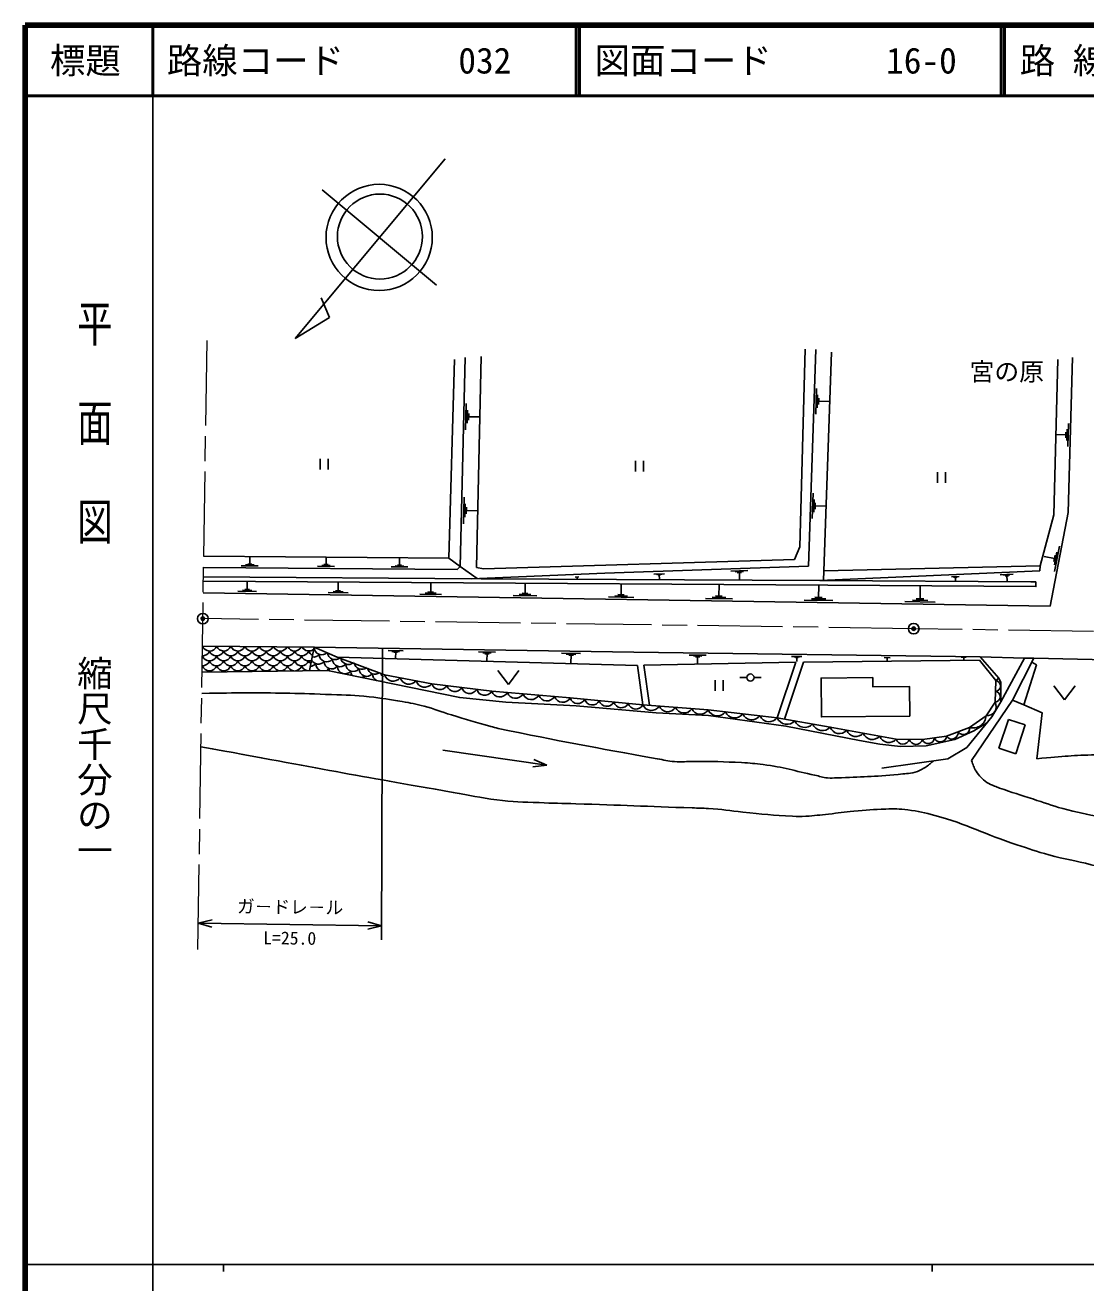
# Model space of a CAD drawing. Units: millimetres, scale not verified. Extents: x 40000 to 680000, y 20000 to 380000.
# Drawn here: x 40000 to 189710, y 202409 to 380000 of the extents above; entities that cross this region are included whole.
import ezdxf
from ezdxf.enums import TextEntityAlignment as Align

# ---------------------------------------------------------------- set-up
doc = ezdxf.new("R2010")
doc.units = ezdxf.units.MM
doc.header["$LTSCALE"] = 1000
doc.header["$PDMODE"] = 32
doc.header["$PDSIZE"] = 500
doc.linetypes.add('CHAIN', pattern=[18.5, 12, -1.5, 3.5, -1.5])
for name, color, linetype, lineweight in [('M-BGD', 7, 'Continuous', 25), ('M-BMK', 2, 'CHAIN', 13), ('M-BMK-SRVR', 3, 'Continuous', 25), ('M-TTL', 2, 'Continuous', 140), ('M-TTL-BAND', 7, 'Continuous', 25), ('M-TTL-LINE', 7, 'Continuous', 50)]:
    doc.layers.add(name, color=color, linetype=linetype, lineweight=lineweight)
doc.layers.add('M-TTL-TXT', color=7, linetype='Continuous')
doc.styles.add('@ＭＳ ゴシック', font='')
doc.styles.add('ＭＳ ゴシック', font='')
doc.styles.get('@ＭＳ ゴシック').set_extended_font_data('@MS Gothic')
doc.styles.get('ＭＳ ゴシック').set_extended_font_data('MS Gothic')

msp = doc.modelspace()

# ---------------------------------------------------------------- linework, layer by layer
at = {"layer": 'M-BGD'}
for p, q in [((99294, 361130), (78123, 335777)), ((98060, 343270), (81940, 356730)), ((82953, 338743), (81757, 341495)), ((78123, 335777), (82953, 338743)), ((150570, 303602), (151577, 334193)), ((99789, 304743), (100622, 332773)), ((102122, 333084), (101406, 303565)), ((103713, 303431), (104345, 333236)), ((152702, 301588), (153790, 333840)), ((151577, 325081), (151697, 328715)), ((151789, 325984), (151849, 327801)), ((151985, 326432), (152015, 327340)), ((152000, 326886), (153454, 326838)), ((102174, 322870), (102264, 326559)), ((102381, 323788), (102426, 325632)), ((102577, 324245), (102599, 325167)), ((102588, 324706), (104064, 324670)), ((187253, 323751), (187162, 320520)), ((186884, 322144), (185592, 322181)), ((186895, 322548), (186873, 321740)), ((187068, 322947), (187023, 321332)), ((81620, 317245), (81620, 318745)), ((82745, 317245), (82745, 318745)), ((126165, 316981), (126165, 318481)), ((127290, 316981), (127290, 318481)), ((168773, 315396), (168773, 316896)), ((169898, 315396), (169898, 316896)), ((101852, 309596), (101944, 313367)), ((151091, 310322), (151210, 313932)), ((151302, 311219), (151361, 313024)), ((151497, 311664), (151527, 312567)), ((102063, 310535), (102109, 312420)), ((102263, 311001), (102286, 311944)), ((102275, 311473), (103783, 311436)), ((151512, 312115), (152956, 312068)), ((185627, 305572), (185281, 303772)), ((185981, 306438), (185288, 302837)), ((72304, 303782), (71105, 303791)), ((72005, 303904), (71406, 303908)), ((71705, 303906), (71713, 304864)), ((83061, 303701), (81867, 303710)), ((82763, 303822), (82166, 303827)), ((82465, 303825), (82472, 304780)), ((93134, 303744), (92540, 303748)), ((92837, 303746), (92844, 304698)), ((185274, 304707), (183834, 304984)), ((185361, 305157), (185187, 304257)), ((72902, 303657), (70506, 303675)), ((83657, 303577), (81269, 303595)), ((94025, 303499), (91646, 303517)), ((93431, 303623), (92241, 303632)), ((101406, 303565), (103783, 301858)), ((117654, 302075), (118136, 302093)), ((117895, 302084), (117904, 301843)), ((128753, 302489), (130220, 302543)), ((129122, 302429), (129856, 302456)), ((129308, 302363), (129675, 302376)), ((129492, 302369), (129514, 301783)), ((139584, 302893), (142012, 302983)), ((140195, 302794), (141409, 302839)), ((140503, 302684), (141110, 302706)), ((140807, 302695), (140843, 301724)), ((183217, 302944), (152178, 301565)), ((152748, 302949), (183241, 303643)), ((170745, 302090), (171841, 302139)), ((171022, 302047), (171569, 302072)), ((171161, 301999), (171435, 302011)), ((171298, 302005), (171317, 301566)), ((177637, 302396), (179452, 302477)), ((178095, 302326), (179002, 302366)), ((178326, 302245), (178779, 302265)), ((178552, 302255), (178585, 301529)), ((183217, 302944), (183241, 303643)), ((71982, 300177), (70680, 300198)), ((71659, 300313), (71008, 300323)), ((71333, 300318), (71349, 301360)), ((84524, 300134), (83814, 300146)), ((84169, 300140), (84187, 301275)), ((97242, 299959), (97261, 301188)), ((110555, 299774), (110576, 301100)), ((124115, 299586), (124137, 301010)), ((137924, 299395), (137948, 300919)), ((151988, 299200), (152014, 300826)), ((166312, 299002), (166339, 300731)), ((72631, 300037), (70027, 300078)), ((85583, 299834), (82746, 299879)), ((84876, 299987), (83458, 300009)), ((98774, 299627), (95700, 299676)), ((98008, 299793), (96471, 299817)), ((97626, 299953), (96857, 299965)), ((112208, 299417), (108893, 299469)), ((111381, 299596), (109724, 299622)), ((110970, 299768), (110141, 299781)), ((125889, 299202), (122329, 299258)), ((125002, 299394), (123222, 299422)), ((124560, 299579), (123670, 299593)), ((139823, 298984), (136013, 299044)), ((138874, 299190), (136969, 299219)), ((138400, 299387), (137448, 299402)), ((154014, 298762), (149949, 298825)), ((153001, 298981), (150969, 299013)), ((152496, 299192), (151480, 299208)), ((168467, 298535), (164143, 298603)), ((167389, 298768), (165227, 298802)), ((166852, 298993), (165771, 299010)), ((65023, 292326), (80792, 292153)), ((80792, 292153), (80129, 288864)), ((90286, 250840), (90417, 292005)), ((91249, 291692), (93361, 291660)), ((91775, 291579), (92832, 291562)), ((92038, 291469), (92566, 291461)), ((92302, 291465), (92289, 290620)), ((103985, 291497), (106403, 291460)), ((104587, 291367), (105797, 291348)), ((115706, 291317), (118406, 291276)), ((84044, 290744), (90713, 288286)), ((104888, 291241), (105493, 291232)), ((105190, 291236), (105175, 290269)), ((116379, 291172), (117729, 291151)), ((116714, 291031), (117389, 291021)), ((117052, 291026), (117035, 289946)), ((126439, 289590), (127185, 284032)), ((127344, 289608), (148793, 290033)), ((127344, 289608), (128102, 283959)), ((133730, 291057), (136098, 291026)), ((134320, 290931), (135504, 290915)), ((134615, 290809), (135207, 290801)), ((134911, 290805), (134898, 289858)), ((148793, 290033), (146155, 282206)), ((149875, 290045), (147172, 282026)), ((148188, 290866), (149632, 290847)), ((148548, 290789), (149270, 290780)), ((148727, 290715), (149089, 290710)), ((148908, 290712), (148900, 290135)), ((149875, 290045), (174695, 290320)), ((161244, 290694), (162069, 290683)), ((161657, 290689), (161651, 290276)), ((172136, 290749), (172832, 290740)), ((172484, 290744), (172479, 290396)), ((174695, 290320), (176986, 287457)), ((177430, 287789), (174787, 290815)), ((106700, 288894), (108200, 286894)), ((108200, 286894), (109700, 288894)), ((140877, 287885), (141877, 287885)), ((143877, 287885), (142877, 287885)), ((177430, 287789), (176986, 287457)), ((137379, 286017), (137379, 287517)), ((138504, 286017), (138504, 287517)), ((185207, 286711), (186707, 284711)), ((186707, 284711), (188207, 286711)), ((178773, 281975), (177434, 277906)), ((181167, 281187), (178773, 281975)), ((179828, 277118), (181167, 281187)), ((113625, 275522), (98953, 277635)), ((177434, 277906), (179828, 277118)), ((113625, 275522), (111639, 275285)), ((113625, 275522), (111787, 276310)), ((66377, 253678), (64439, 253186)), ((90293, 252840), (64439, 253186)), ((64439, 253186), (66364, 252643)), ((88354, 252348), (90293, 252840)), ((90293, 252840), (88368, 253384))]:
    msp.add_line(p, q, dxfattribs=at)
for points in [[(103713, 303431), (104716, 303242), (148583, 304570), (149325, 306356), (150111, 334266)], [(65136, 299854), (184659, 297981), (187199, 311180), (187815, 333073)], [(183241, 303643), (185204, 310836), (185760, 332770)], [(101406, 303565), (99789, 304743), (65213, 305016)], [(65169, 302114), (104358, 301810), (152178, 301565)], [(101406, 303565), (100965, 303148), (65189, 303415)], [(150570, 303602), (121804, 302614), (102989, 301820)], [(65160, 301501), (182658, 300723), (182652, 301408)], [(152178, 301565), (181967, 301413), (182652, 301408)], [(174787, 290815), (125913, 291460), (80792, 292153)], [(80792, 292153), (84044, 290744), (126439, 289590)], [(181045, 290618), (177693, 284455), (176423, 282316), (172928, 278021), (170233, 276387), (160930, 275082)], [(182389, 290618), (179382, 284692), (173591, 276163)], [(249617, 289388), (204991, 290113), (182389, 290618), (181045, 290618), (174787, 290815)], [(182090, 290028), (182730, 289657), (180941, 284044), (179382, 284692)], [(64969, 288662), (82663, 288898), (101341, 285040), (107826, 284408), (117764, 283886), (129084, 282895), (136466, 282530), (147369, 281017), (157777, 278982), (160646, 278461), (163568, 278148), (167182, 278246), (171241, 279128), (173894, 280356), (175749, 281487)], [(90713, 288286), (97403, 287007), (105848, 285936), (116934, 284997), (127185, 284032), (136393, 283301), (146155, 282206), (153632, 280884), (162953, 279197), (166639, 279128), (170048, 279597), (173299, 280849), (175630, 282484), (176899, 284414), (176986, 287457)], [(177430, 287789), (177720, 287186), (177693, 284455)], [(180941, 284044), (183538, 282920), (182796, 276413)]]:
    msp.add_lwpolyline(points, dxfattribs=at)
msp.add_lwpolyline([(164866, 282442), (152398, 282320), (152344, 287813), (159636, 287884), (159649, 286548), (164825, 286598)], close=True, dxfattribs=at)
for centre, radius in [((89968, 350027), 7500), ((90075, 350143), 6000), ((142377, 287885), 500)]:
    msp.add_circle(centre, radius, dxfattribs=at)
for centre, radius, start, end in [((65023, 291990), 1064, 268.87476, 339.98404), ((66023, 292690), 1064, 200.01596, 338.72679), ((67023, 291990), 1064, 200.01596, 339.98404), ((68023, 292690), 1064, 201.2837, 337.45905), ((69023, 291990), 1064, 200.01596, 339.98404), ((70023, 292690), 1064, 202.56282, 336.17992), ((71023, 291990), 1064, 200.01596, 339.98404), ((72023, 292690), 1064, 203.8543, 334.88844), ((73023, 291990), 1064, 200.01596, 339.98404), ((74023, 292690), 1064, 205.15918, 333.58357), ((75023, 291990), 1064, 200.01596, 339.98404), ((76023, 292690), 1064, 206.47858, 332.26417), ((77023, 291990), 1064, 200.01596, 339.98404), ((78023, 292690), 1064, 207.81372, 330.92902), ((79023, 291990), 1064, 200.01596, 339.98404), ((80023, 292690), 1064, 209.16594, 312.49386), ((81023, 291990), 1064, 200.01596, 244.52967), ((81856, 292153), 1064, 180.01596, 317.39229), ((83736, 291469), 1064, 182.65432, 314.75393), ((64023, 289890), 1064, 334.01172, 339.98404), ((65023, 290590), 1064, 267.74941, 339.98404), ((64023, 291290), 1064, 336.80751, 339.98404), ((66023, 291290), 1064, 200.01596, 339.98404), ((66023, 289890), 1064, 200.01596, 339.98404), ((67023, 290590), 1064, 200.01596, 339.98404), ((68023, 291290), 1064, 200.01596, 339.98404), ((68023, 289890), 1064, 200.01596, 339.98404), ((69023, 290590), 1064, 200.01596, 339.98404), ((70023, 291290), 1064, 200.01596, 339.98404), ((70023, 289890), 1064, 200.01596, 339.98404), ((71023, 290590), 1064, 200.01596, 339.98404), ((72023, 291290), 1064, 200.01596, 339.98404), ((72023, 289890), 1064, 200.01596, 339.98404), ((73023, 290590), 1064, 200.01596, 339.98404), ((74023, 291290), 1064, 200.01596, 339.98404), ((74023, 289890), 1064, 200.01596, 339.98404), ((75023, 290590), 1064, 200.01596, 339.98404), ((76023, 291290), 1064, 200.01596, 339.98404), ((76023, 289890), 1064, 200.01596, 339.98404), ((77023, 290590), 1064, 200.01596, 339.98404), ((78023, 291290), 1064, 200.01596, 339.98404), ((78023, 289890), 1064, 200.01596, 262.77427), ((79023, 290590), 1064, 200.01596, 339.98404), ((78023, 289890), 1064, 278.75329, 339.98404), ((80023, 291290), 1064, 200.01596, 291.82746), ((80023, 289890), 1064, 200.01596, 255.61351), ((81023, 290590), 1064, 200.01596, 228.39568), ((80198, 290522), 1064, 272.71953, 319.98404), ((81378, 290837), 1064, 207.02121, 319.98404), ((80677, 291837), 1064, 261.30569, 319.98404), ((82078, 289838), 1064, 180.01596, 243.67456), ((82557, 291153), 1064, 180.01596, 319.98404), ((83257, 290153), 1064, 180.01596, 319.98404), ((84436, 290469), 1064, 180.01596, 319.98404), ((85615, 290785), 1064, 185.34783, 312.06041), ((86315, 289785), 1064, 180.01596, 319.98404), ((87495, 290101), 1064, 188.10649, 309.30175), ((65023, 289190), 1064, 331.06384, 339.98404), ((67023, 289190), 1064, 200.01596, 208.82456), ((67023, 289190), 1064, 332.703, 339.98404), ((69023, 289190), 1064, 200.01596, 207.21003), ((69023, 289190), 1064, 334.31753, 339.98404), ((71023, 289190), 1064, 200.01596, 205.61783), ((71023, 289190), 1064, 335.90973, 339.98404), ((73023, 289190), 1064, 200.01596, 204.04587), ((73023, 289190), 1064, 337.48169, 339.98404), ((75023, 289190), 1064, 200.01596, 202.49226), ((75023, 289190), 1064, 339.0353, 339.98404), ((77023, 289190), 1064, 200.01596, 200.95527), ((82078, 289838), 1064, 297.853, 319.98404), ((83957, 289154), 1064, 180.01596, 197.10114), ((85136, 289469), 1064, 180.01596, 253.17056), ((83957, 289154), 1064, 319.5601, 319.98404), ((85837, 288470), 1064, 180.01596, 180.39646), ((85136, 289469), 1064, 263.49069, 319.98404), ((87016, 288785), 1064, 180.01596, 214.68978), ((88195, 289101), 1064, 180.01596, 319.98404), ((87016, 288785), 1064, 301.97147, 319.98404), ((88895, 288101), 1064, 180.01596, 195.16499), ((89374, 289417), 1064, 190.9422, 306.46605), ((90074, 288417), 1064, 180.01596, 243.35979), ((91253, 288733), 1064, 193.86942, 228.22699), ((91935, 288633), 1271, 195.86896, 322.50086), ((94165, 288207), 1271, 195.86896, 322.50086), ((90074, 288417), 1064, 273.30146, 280.47012), ((96395, 287781), 1271, 195.86896, 322.50086), ((98517, 287329), 1159, 196.0892, 329.44663), ((100628, 287061), 1159, 196.0892, 329.44663), ((102739, 286793), 1159, 196.0892, 329.44663), ((104850, 286525), 1159, 196.0892, 329.44663), ((107002, 286374), 1234, 200.80293, 329.51361), ((176857, 285177), 764, 273.15227, 83.57458), ((176900, 286698), 764, 273.15227, 83.57458), ((109219, 286186), 1234, 200.80293, 329.51361), ((111436, 285999), 1234, 200.80293, 329.51361), ((113653, 285811), 1234, 200.80293, 329.51361), ((115870, 285623), 1234, 200.80293, 329.51361), ((117997, 285306), 1107, 196.20183, 333.04136), ((120047, 285113), 1107, 196.20183, 333.04136), ((122098, 284920), 1107, 196.20183, 333.04136), ((124148, 284727), 1107, 196.20183, 333.04136), ((126198, 284534), 1107, 196.20183, 333.04136), ((175760, 283781), 1303, 264.23715, 29.1004), ((128384, 284541), 1302, 203.00925, 327.92032), ((130685, 284358), 1302, 203.00925, 327.92032), ((132987, 284176), 1302, 203.00925, 327.92032), ((135289, 283993), 1302, 203.00925, 327.92032), ((137694, 283887), 1427, 204.22389, 322.96972), ((140134, 283613), 1427, 204.22389, 322.96972), ((142575, 283339), 1427, 204.22389, 322.96972), ((145015, 283065), 1427, 204.22389, 322.96972), ((173835, 282565), 1797, 252.66792, 357.43083), ((147539, 282767), 1494, 202.08133, 317.87231), ((150031, 282327), 1494, 202.08133, 317.87231), ((152524, 281886), 1494, 202.08133, 317.87231), ((154913, 281314), 1351, 198.5582, 320.92619), ((172417, 280716), 892, 213.49052, 8.62556), ((157243, 280893), 1351, 198.5582, 320.92619), ((159573, 280471), 1351, 198.5582, 320.92619), ((161904, 280049), 1351, 198.5582, 320.92619), ((163879, 279437), 957, 194.49423, 343.34392), ((165722, 279402), 957, 194.49423, 343.34392), ((167467, 279422), 878, 199.56367, 356.12317), ((169171, 279657), 878, 199.56367, 356.12317), ((170792, 280090), 892, 213.49052, 8.62556)]:
    msp.add_arc(centre, radius, start, end, dxfattribs=at)
for points, knots in [([(168150, 276095), (167586, 275583), (167394, 275390), (166825, 275065), (166369, 274805), (166107, 274647), (165599, 274518), (164692, 274287), (164156, 274297), (163225, 274205), (159861, 273870), (157962, 273849), (154584, 273715), (154067, 273694), (153775, 273658), (153261, 273709), (152535, 273782), (152149, 273951), (151435, 274100), (148605, 274692), (147053, 275231), (144184, 275587), (142995, 275735), (142328, 275819), (141132, 275874), (138512, 275994), (137042, 276041), (134420, 276047), (133343, 276049), (132738, 275932), (131663, 276004), (130694, 276069), (130168, 276253), (129211, 276422), (120417, 277975), (115497, 278887), (106753, 280700), (106339, 280785), (106117, 280873), (105710, 280986), (103533, 281595), (102317, 281950), (100154, 282604), (98649, 283059), (97840, 283428), (96319, 283830), (95117, 284147), (94428, 284269), (93203, 284485), (91398, 284804), (90379, 284952), (88558, 285162), (86495, 285400), (85326, 285396), (83251, 285473), (78658, 285643), (76083, 285718), (71487, 285708), (68923, 285702), (68091, 285700), (64923, 285630)], [0, 0, 0, 0, 1, 1, 1, 2, 2, 2, 3, 3, 3, 4, 4, 4, 5, 5, 5, 6, 6, 6, 7, 7, 7, 8, 8, 8, 9, 9, 9, 10, 10, 10, 11, 11, 11, 12, 12, 12, 13, 13, 13, 14, 14, 14, 15, 15, 15, 16, 16, 16, 17, 17, 17, 18, 18, 18, 19, 19, 19, 20, 20, 20, 20]), ([(64811, 278116), (82113, 274928), (86492, 274073), (100421, 271661), (102820, 271246), (104152, 270934), (106564, 270605), (108886, 270288), (110209, 270316), (112550, 270214), (114566, 270125), (115698, 270122), (117715, 270057), (124134, 269851), (127729, 269691), (134148, 269470), (135049, 269439), (135556, 269448), (136456, 269392), (138358, 269273), (139411, 269061), (141308, 268883), (144041, 268628), (145568, 268382), (148311, 268297), (149045, 268274), (149457, 268254), (150189, 268297), (151450, 268370), (152152, 268477), (153408, 268605), (154796, 268747), (155569, 268873), (156958, 269001), (158713, 269162), (159697, 269271), (161458, 269314), (162674, 269344), (163364, 269362), (164570, 269203), (166090, 269002), (166933, 268804), (168413, 268403), (173044, 267147), (175418, 265752), (179977, 264256), (181735, 263679), (182710, 263319), (184498, 262841), (186816, 262222), (188152, 262027), (190483, 261456), (193801, 260643), (195652, 260157), (198960, 259304), (204680, 257830), (206483, 257329), (213574, 255411)], [0, 0, 0, 0, 1, 1, 1, 2, 2, 2, 3, 3, 3, 4, 4, 4, 5, 5, 5, 6, 6, 6, 7, 7, 7, 8, 8, 8, 9, 9, 9, 10, 10, 10, 11, 11, 11, 12, 12, 12, 13, 13, 13, 14, 14, 14, 15, 15, 15, 16, 16, 16, 17, 17, 17, 18, 18, 18, 19, 19, 19, 19]), ([(182796, 276413), (186749, 276775), (187861, 276892), (191118, 276967), (193944, 277033), (195544, 277190), (198356, 276889), (200298, 276681), (201323, 276192), (203207, 275676), (208594, 274202), (210382, 273287), (216628, 270746)], [0, 0, 0, 0, 1, 1, 1, 2, 2, 2, 3, 3, 3, 4, 4, 4, 4]), ([(215454, 263312), (206347, 265250), (204054, 265745), (196738, 267262), (192725, 268094), (190419, 268313), (186462, 269377), (184777, 269830), (183868, 270200), (182208, 270735), (180382, 271324), (179355, 271643), (177545, 272281), (177257, 272382), (177095, 272439), (176815, 272559), (176390, 272741), (176125, 272806), (175754, 273081), (175059, 273595), (174668, 273939), (174224, 274681), (173901, 275221), (173794, 275485), (173591, 276163)], [0, 0, 0, 0, 1, 1, 1, 2, 2, 2, 3, 3, 3, 4, 4, 4, 5, 5, 5, 6, 6, 6, 7, 7, 7, 8, 8, 8, 8])]:
    msp.add_open_spline(points, degree=3, knots=knots, dxfattribs=at)
at = {"layer": 'M-BMK'}
msp.add_line((64383, 249463), (65673, 335851), dxfattribs=at)
msp.add_lwpolyline([(545420, 288493), (515536, 289032), (502538, 289299), (464145, 290156), (363924, 291407), (264767, 293215), (165417, 294780), (65081, 296195)], dxfattribs=at)
at = {"layer": 'M-BMK-SRVR'}
for centre in [(65081, 296195), (165417, 294780)]:
    msp.add_circle(centre, 750, dxfattribs=at)
for p in [(65081, 296195), (65081, 296195), (165417, 294780)]:
    msp.add_point(p, dxfattribs=at)
at = {"layer": 'M-TTL'}
for p, q in [((40000, 380000), (40000, 20000)), ((680000, 380000), (40000, 380000))]:
    msp.add_line(p, q, dxfattribs=at)
at = {"layer": 'M-TTL-BAND'}
for p, q in [((58000, 370000), (58000, 20000)), ((40000, 205000), (579000, 205000)), ((68000, 205000), (68000, 204000)), ((168000, 205000), (168000, 204000))]:
    msp.add_line(p, q, dxfattribs=at)
at = {"layer": 'M-TTL-LINE'}
for p, q in [((58000, 380000), (58000, 370000)), ((117750, 380000), (117750, 370000)), ((118250, 380000), (118250, 370000)), ((177750, 380000), (177750, 370000)), ((178250, 380000), (178250, 370000)), ((40000, 370000), (680000, 370000))]:
    msp.add_line(p, q, dxfattribs=at)

# ---------------------------------------------------------------- texts
at = {"layer": 'M-BGD', "style": 'ＭＳ ゴシック'}
msp.add_text('宮の原', height=2566, dxfattribs=at).set_placement((178553, 331079), align=Align.MIDDLE_CENTER)
msp.add_text('ガ－ドレ－ル', height=1833, rotation=359.232, dxfattribs=at).set_placement((77379, 254013), align=Align.BOTTOM_CENTER)
at = {"layer": 'M-BGD', "style": '@ＭＳ ゴシック'}
msp.add_text('L=25.0', height=1833, rotation=359.232, dxfattribs=at).set_placement((77352, 252013), align=Align.TOP_CENTER)
at = {"layer": 'M-TTL-BAND', "style": '@ＭＳ ゴシック', "width": 1.4}
msp.add_text('平  面  図', height=3666, rotation=270, dxfattribs=at).set_placement((49777, 306475), align=Align.MIDDLE_RIGHT)
at = {"layer": 'M-TTL-BAND', "style": '@ＭＳ ゴシック'}
msp.add_text('縮尺千分の一', height=3666, rotation=270, dxfattribs=at).set_placement((49777, 261030), align=Align.MIDDLE_RIGHT)
at = {"layer": 'M-TTL-TXT', "style": 'ＭＳ ゴシック'}
msp.add_text('標題', height=3666, dxfattribs=at).set_placement((48500, 375000), align=Align.MIDDLE_CENTER)
for s, p in [('路線コード', (60000, 375000)), ('032', (101142, 375000)), ('図面コード', (120380, 375000)), ('16-0', (161521, 375000)), ('路 線 名', (180380, 375000))]:
    msp.add_text(s, height=3666, dxfattribs=at).set_placement(p, align=Align.MIDDLE_LEFT)

doc.saveas('drawing.dxf')
